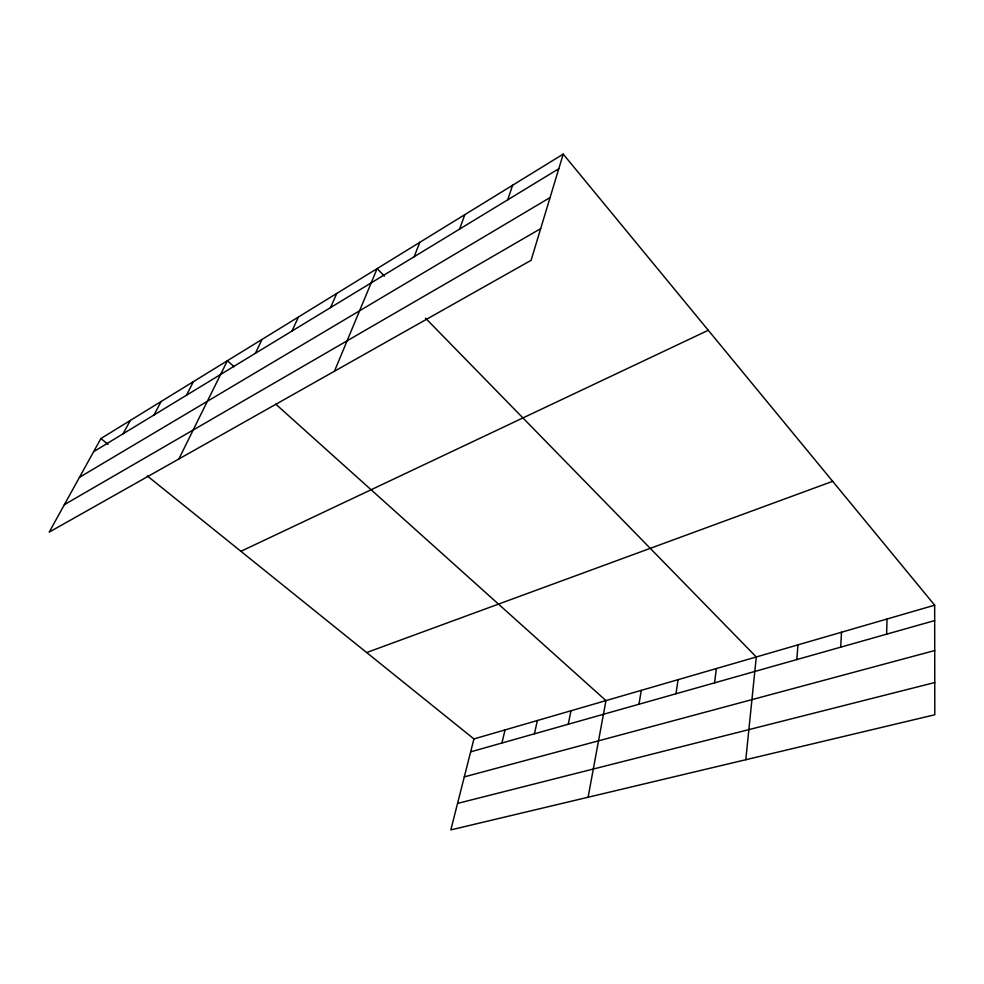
<?xml version="1.0" encoding="UTF-8"?>
<svg xmlns="http://www.w3.org/2000/svg" width="984" height="984" viewBox="0 0 984 984"><rect width="100%" height="100%" fill="white"/><g stroke="black" fill="none" stroke-linecap="round" stroke-linejoin="round"><path stroke-width="1.48" d="M886.621 634.176L887.027 619.022M840.705 647.164L841.505 632.232M796.819 659.575L797.975 644.864M745.786 759.734L756.29 656.968L425.518 318.152M714.581 682.847L716.352 668.554M675.996 693.757L678.05 679.673M638.985 704.236L641.285 690.35M588.1 797.237L605.959 700.608L275.717 404.117M568.248 724.249L570.991 710.755M534.435 733.818L537.375 720.522M501.926 743.006L505.05 729.907M934.665 605.185L473.931 738.935L450.832 829.893L934.8 714.765L934.665 605.185L563.217 154.107L100.885 438.557L49.2 532.123L531.089 260.317L563.217 154.107M507.695 199.838L512.59 185.25M459.565 229.112L464.854 214.623M414.141 256.75L419.774 242.359M334.449 371.226L377.13 268.595L384.473 276.11M330.538 307.598L336.737 293.441M291.99 331.054L298.41 317.02M255.385 353.317L262.015 339.418M178.854 458.999L227.39 360.722L234.094 366.749M186.48 395.224L193.43 381.608M154.033 414.965L161.105 401.497M123.111 433.772L130.294 420.463M93.615 451.717L558.777 168.756M79.458 477.338L550.068 197.55M64.366 504.657L540.671 228.645M240.92 551.311L708.283 330.28M366.651 652.552L832.661 481.324M470.647 751.862L934.689 620.572M464.288 776.893L934.726 650.535M457.56 803.411L934.763 682.539M100.885 438.557L108.019 444.301M147.256 475.887L473.931 738.935"/></g></svg>
